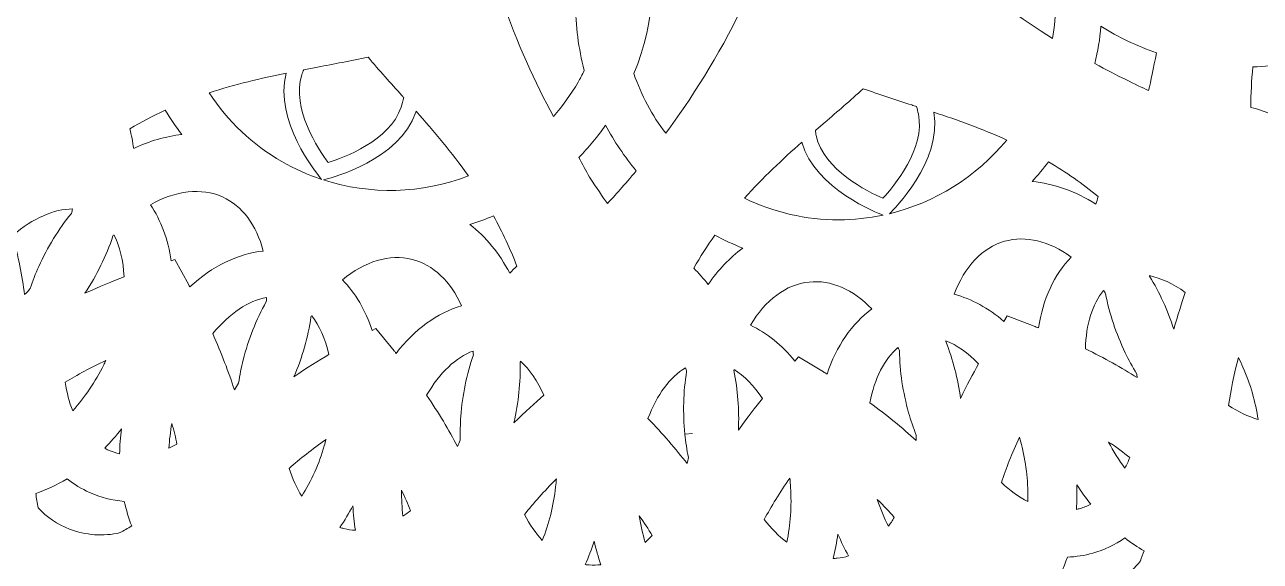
# Model space of a CAD drawing. Header units: millimetres. Extents: x 37 to 1687, y -819 to -120.
# Drawn here: x 949.2 to 1029, y -752.6 to -717.9 of the extents above; entities that cross this region are included whole.
import ezdxf

# ---------------------------------------------------------------- set-up
doc = ezdxf.new("R2010")
doc.units = ezdxf.units.MM
doc.header["$MEASUREMENT"] = 0
doc.layers.add('Layer 1', color=7, linetype='Continuous')

msp = doc.modelspace()

# ---------------------------------------------------------------- linework, layer by layer
at = {"layer": 'Layer 1', "lineweight": 0}
for points, knots in [([(1147.778, -681.491), (1147.618, -681.141), (1146.158, -677.983), (1143.474, -673.841), (1143.823, -669.602), (1144, -665.297), (1144, -661.042), (1144, -654.548), (1143.59, -648.01), (1142.78, -641.609), (1145.204, -637.785), (1146.552, -634.882), (1146.699, -634.559), (1146.699, -634.559), (1148.554, -630.501), (1148.554, -630.501), (1148.554, -630.501), (1145.414, -627.32), (1145.414, -627.32), (1145.147, -627.05), (1142.717, -624.624), (1138.897, -621.725), (1137.079, -614.889), (1134.757, -608.113), (1131.995, -601.584), (1130.506, -598.066), (1128.832, -594.501), (1127.017, -590.986), (1127.878, -586.872), (1128.127, -583.906), (1128.153, -583.576), (1128.153, -583.576), (1128.49, -579.147), (1128.49, -579.147), (1128.49, -579.147), (1124.469, -577.234), (1124.469, -577.234), (1124.347, -577.176), (1121.461, -575.809), (1117.072, -574.395), (1111.823, -566.789), (1105.832, -559.603), (1099.261, -553.032), (1097.713, -551.484), (1096.094, -549.934), (1094.446, -548.422), (1093.827, -544.552), (1093.111, -542.039), (1093.081, -541.934), (1093.081, -541.934), (1091.874, -537.685), (1091.874, -537.685), (1091.874, -537.685), (1087.459, -537.25), (1087.459, -537.25), (1087.087, -537.214), (1085.084, -537.037), (1082.121, -537.037), (1081.588, -537.037), (1081.04, -537.043), (1080.49, -537.055), (1071.239, -530.381), (1061.22, -524.744), (1050.709, -520.298), (1050.107, -520.044), (1049.474, -519.782), (1048.791, -519.504), (1047.088, -516.553), (1045.774, -514.743), (1045.718, -514.666), (1045.718, -514.666), (1043.132, -511.11), (1043.132, -511.11), (1043.132, -511.11), (1038.865, -512.186), (1038.865, -512.186), (1038.766, -512.211), (1036.436, -512.798), (1033.016, -514.069), (1021.067, -510.675), (1008.653, -508.757), (996.113, -508.368), (993.705, -506.368), (991.981, -505.196), (991.79, -505.067), (991.79, -505.067), (988.148, -502.611), (988.148, -502.611), (988.148, -502.611), (984.509, -505.067), (984.509, -505.067), (984.296, -505.21), (982.378, -506.516), (979.767, -508.717), (967.298, -509.639), (955, -512.089), (943.204, -516), (940.161, -514.891), (938.044, -514.343), (937.808, -514.283), (937.808, -514.283), (933.539, -513.207), (933.539, -513.207), (933.539, -513.207), (930.948, -516.771), (930.948, -516.771), (930.788, -516.992), (929.354, -518.997), (927.564, -522.162), (916.617, -527.185), (906.268, -533.518), (896.796, -540.989), (896.37, -540.981), (895.993, -540.977), (895.627, -540.977), (892.494, -540.977), (890.37, -541.183), (890.281, -541.191), (890.281, -541.191), (885.876, -541.626), (885.876, -541.626), (885.876, -541.626), (884.668, -545.872), (884.668, -545.872), (884.633, -545.992), (883.829, -548.831), (883.191, -553.08), (875.082, -561.197), (867.897, -570.207), (861.831, -579.864), (857.688, -581.228), (855.04, -582.49), (854.929, -582.544), (854.929, -582.544), (850.909, -584.456), (850.909, -584.456), (850.909, -584.456), (851.246, -588.884), (851.246, -588.884), (851.257, -589.026), (851.52, -592.381), (852.537, -597.015), (851.78, -598.647), (851.115, -600.143), (850.506, -601.584), (846.882, -610.152), (844.036, -619.082), (842.048, -628.128), (838.488, -630.877), (836.254, -633.111), (836.007, -633.36), (836.007, -633.36), (832.869, -636.538), (832.869, -636.538), (832.869, -636.538), (834.723, -640.596), (834.723, -640.596), (834.884, -640.948), (836.357, -644.124), (839.026, -648.246), (838.677, -652.484), (838.5, -656.788), (838.5, -661.042), (838.5, -667.539), (838.911, -674.077), (839.721, -680.477), (837.293, -684.307), (835.948, -687.204), (835.801, -687.525), (835.801, -687.525), (833.946, -691.584), (833.946, -691.584), (833.946, -691.584), (837.084, -694.761), (837.084, -694.761), (837.349, -695.03), (839.76, -697.444), (843.604, -700.364), (845.423, -707.198), (847.744, -713.972), (850.506, -720.501), (851.994, -724.019), (853.668, -727.584), (855.484, -731.1), (854.585, -735.398), (854.357, -738.382), (854.348, -738.508), (854.348, -738.508), (854.009, -742.938), (854.009, -742.938), (854.009, -742.938), (858.029, -744.85), (858.029, -744.85), (858.15, -744.908), (861.02, -746.271), (865.429, -747.691), (870.677, -755.296), (876.669, -762.482), (883.24, -769.053), (884.785, -770.598), (886.404, -772.148), (888.054, -773.663), (888.653, -777.405), (889.342, -779.878), (889.42, -780.152), (889.42, -780.152), (890.627, -784.4), (890.627, -784.4), (890.627, -784.4), (895.029, -784.834), (895.029, -784.834), (895.251, -784.856), (897.286, -785.049), (900.379, -785.049), (900.911, -785.049), (901.458, -785.043), (902.011, -785.03), (911.262, -791.704), (921.28, -797.341), (931.791, -801.787), (932.385, -802.038), (933.017, -802.299), (933.71, -802.58), (935.346, -805.417), (936.638, -807.219), (936.782, -807.419), (936.782, -807.419), (939.368, -810.975), (939.368, -810.975), (939.368, -810.975), (943.636, -809.899), (943.636, -809.899), (943.736, -809.874), (946.079, -809.281), (949.484, -808.016), (961.432, -811.409), (973.846, -813.327), (986.388, -813.717), (988.795, -815.716), (990.52, -816.889), (990.712, -817.018), (990.712, -817.018), (994.352, -819.472), (994.352, -819.472), (994.352, -819.472), (997.992, -817.019), (997.992, -817.019), (998.206, -816.875), (1000.128, -815.565), (1002.735, -813.367), (1015.201, -812.446), (1027.499, -809.996), (1039.297, -806.085), (1042.443, -807.231), (1044.601, -807.779), (1044.692, -807.802), (1044.692, -807.802), (1048.962, -808.878), (1048.962, -808.878), (1048.962, -808.878), (1051.548, -805.321), (1051.548, -805.321), (1051.612, -805.234), (1053.106, -803.169), (1054.942, -799.921), (1065.887, -794.898), (1076.235, -788.566), (1085.705, -781.096), (1086.124, -781.104), (1086.505, -781.108), (1086.873, -781.108), (1090.03, -781.108), (1092.132, -780.903), (1092.22, -780.894), (1092.22, -780.894), (1096.624, -780.459), (1096.624, -780.459), (1096.624, -780.459), (1097.832, -776.212), (1097.832, -776.212), (1097.866, -776.092), (1098.67, -773.247), (1099.308, -769.006), (1107.418, -760.889), (1114.605, -751.878), (1120.671, -742.219), (1124.662, -740.904), (1127.282, -739.679), (1127.572, -739.541), (1127.572, -739.541), (1131.592, -737.628), (1131.592, -737.628), (1131.592, -737.628), (1131.255, -733.2), (1131.255, -733.2), (1131.244, -733.057), (1130.972, -729.663), (1129.964, -725.069), (1130.719, -723.441), (1131.384, -721.945), (1131.995, -720.501), (1135.619, -711.933), (1138.464, -703.004), (1140.452, -693.959), (1144.026, -691.199), (1146.249, -688.972), (1146.493, -688.725), (1146.493, -688.725), (1149.631, -685.547), (1149.631, -685.547), (1149.631, -685.547), (1147.778, -681.491), (1147.778, -681.491)], [0, 0, 0, 0, 1, 1, 1, 2, 2, 2, 3, 3, 3, 4, 4, 4, 5, 5, 5, 6, 6, 6, 7, 7, 7, 8, 8, 8, 9, 9, 9, 10, 10, 10, 11, 11, 11, 12, 12, 12, 13, 13, 13, 14, 14, 14, 15, 15, 15, 16, 16, 16, 17, 17, 17, 18, 18, 18, 19, 19, 19, 20, 20, 20, 21, 21, 21, 22, 22, 22, 23, 23, 23, 24, 24, 24, 25, 25, 25, 26, 26, 26, 27, 27, 27, 28, 28, 28, 29, 29, 29, 30, 30, 30, 31, 31, 31, 32, 32, 32, 33, 33, 33, 34, 34, 34, 35, 35, 35, 36, 36, 36, 37, 37, 37, 38, 38, 38, 39, 39, 39, 40, 40, 40, 41, 41, 41, 42, 42, 42, 43, 43, 43, 44, 44, 44, 45, 45, 45, 46, 46, 46, 47, 47, 47, 48, 48, 48, 49, 49, 49, 50, 50, 50, 51, 51, 51, 52, 52, 52, 53, 53, 53, 54, 54, 54, 55, 55, 55, 56, 56, 56, 57, 57, 57, 58, 58, 58, 59, 59, 59, 60, 60, 60, 61, 61, 61, 62, 62, 62, 63, 63, 63, 64, 64, 64, 65, 65, 65, 66, 66, 66, 67, 67, 67, 68, 68, 68, 69, 69, 69, 70, 70, 70, 71, 71, 71, 72, 72, 72, 73, 73, 73, 74, 74, 74, 75, 75, 75, 76, 76, 76, 77, 77, 77, 78, 78, 78, 79, 79, 79, 80, 80, 80, 81, 81, 81, 82, 82, 82, 83, 83, 83, 84, 84, 84, 85, 85, 85, 86, 86, 86, 87, 87, 87, 88, 88, 88, 89, 89, 89, 90, 90, 90, 91, 91, 91, 92, 92, 92, 93, 93, 93, 94, 94, 94, 95, 95, 95, 96, 96, 96, 97, 97, 97, 98, 98, 98, 99, 99, 99, 100, 100, 100, 101, 101, 101, 102, 102, 102, 103, 103, 103, 104, 104, 104, 104]), ([(1015.603, -718.819), (1013.624, -717.576), (1011.428, -716.019), (1009.267, -714.132), (1010.215, -712.502), (1011.003, -710.764), (1011.638, -708.887), (1012.005, -710.026), (1012.491, -711.123), (1013.092, -712.163), (1013.826, -713.435), (1014.726, -714.609), (1015.768, -715.655), (1015.788, -715.975), (1015.798, -716.252), (1015.798, -716.514), (1015.798, -717.286), (1015.73, -718.057), (1015.603, -718.819)], [0, 0, 0, 0, 1, 1, 1, 2, 2, 2, 3, 3, 3, 4, 4, 4, 5, 5, 5, 6, 6, 6, 6]), ([(990.604, -724.936), (989.717, -723.764), (989.024, -722.473), (988.544, -721.083), (989.942, -717.676), (990.19, -713.854), (989.243, -710.276), (991.171, -712.921), (993.225, -715.05), (995.541, -716.791), (994.009, -719.987), (992.216, -722.757), (990.604, -724.936)], [0, 0, 0, 0, 1, 1, 1, 2, 2, 2, 3, 3, 3, 4, 4, 4, 4]), ([(985.277, -712.408), (984.943, -713.746), (984.774, -715.121), (984.774, -716.514), (984.774, -717.982), (984.967, -719.448), (985.346, -720.875), (985.205, -721.159), (985.076, -721.404), (984.943, -721.634), (984.488, -722.422), (983.954, -723.165), (983.353, -723.851), (982.194, -721.699), (980.984, -719.102), (979.996, -716.204), (981.854, -715.17), (983.605, -713.914), (985.277, -712.408)], [0, 0, 0, 0, 1, 1, 1, 2, 2, 2, 3, 3, 3, 4, 4, 4, 5, 5, 5, 6, 6, 6, 6]), ([(1018.335, -720.428), (1018.521, -719.638), (1018.655, -718.835), (1018.727, -718.024), (1019.848, -718.732), (1021.049, -719.299), (1022.308, -719.73), (1022.126, -720.745), (1021.946, -721.575), (1021.806, -722.169), (1021.015, -721.814), (1019.801, -721.235), (1018.335, -720.428)], [0, 0, 0, 0, 1, 1, 1, 2, 2, 2, 3, 3, 3, 4, 4, 4, 4]), ([(967.099, -721.156), (967.135, -721.045), (967.177, -720.938), (967.218, -720.83), (967.518, -720.773), (967.817, -720.717), (968.114, -720.661), (969.169, -720.462), (970.257, -720.257), (971.37, -720.015), (972.104, -720.877), (972.84, -721.695), (973.56, -722.495), (973.6, -722.539), (973.639, -722.583), (973.679, -722.627), (973.631, -722.835), (973.576, -723.043), (973.508, -723.253), (972.803, -725.408), (969.777, -726.516), (968.791, -726.825), (968.179, -725.994), (966.394, -723.311), (967.099, -721.156)], [0, 0, 0, 0, 1, 1, 1, 2, 2, 2, 3, 3, 3, 4, 4, 4, 5, 5, 5, 6, 6, 6, 7, 7, 7, 8, 8, 8, 8]), ([(1028.408, -723.265), (1028.408, -722.389), (1028.452, -721.527), (1028.541, -720.649), (1029.27, -720.619), (1029.998, -720.542), (1030.717, -720.418), (1030.256, -721.421), (1029.971, -722.549), (1029.877, -723.75), (1029.39, -723.549), (1028.899, -723.387), (1028.408, -723.265)], [0, 0, 0, 0, 1, 1, 1, 2, 2, 2, 3, 3, 3, 4, 4, 4, 4]), ([(961.105, -722.324), (962.794, -721.764), (964.457, -721.38), (966.089, -721.052), (965.267, -724.1), (968.094, -727.57), (968.218, -727.719), (968.218, -727.719), (968.375, -727.91), (968.375, -727.91), (967.487, -727.616), (966.624, -727.237), (965.802, -726.763), (963.913, -725.672), (962.3, -724.145), (961.105, -722.324)], [0, 0, 0, 0, 1, 1, 1, 2, 2, 2, 3, 3, 3, 4, 4, 4, 5, 5, 5, 5]), ([(1000.881, -724.234), (1001.693, -723.537), (1002.529, -722.818), (1003.369, -722.054), (1004.438, -722.435), (1005.488, -722.776), (1006.505, -723.107), (1006.606, -723.14), (1006.708, -723.173), (1006.809, -723.206), (1006.853, -723.362), (1006.893, -723.521), (1006.927, -723.683), (1007.394, -725.902), (1005.328, -728.374), (1004.629, -729.135), (1003.683, -728.721), (1000.795, -727.29), (1000.328, -725.071), (1000.306, -724.966), (1000.29, -724.862), (1000.273, -724.757), (1000.476, -724.582), (1000.679, -724.407), (1000.881, -724.234)], [0, 0, 0, 0, 1, 1, 1, 2, 2, 2, 3, 3, 3, 4, 4, 4, 5, 5, 5, 6, 6, 6, 7, 7, 7, 8, 8, 8, 8]), ([(958.267, -723.443), (958.594, -723.984), (958.951, -724.507), (959.336, -725.007), (958.301, -725.128), (957.25, -725.437), (956.231, -725.922), (956.172, -725.482), (956.088, -725.053), (955.979, -724.637), (956.721, -724.201), (957.475, -723.808), (958.267, -723.443)], [0, 0, 0, 0, 1, 1, 1, 2, 2, 2, 3, 3, 3, 4, 4, 4, 4]), ([(968.484, -727.947), (968.484, -727.947), (968.726, -727.885), (968.726, -727.885), (968.918, -727.837), (973.445, -726.66), (974.458, -723.564), (974.464, -723.547), (974.467, -723.53), (974.473, -723.514), (975.629, -724.813), (976.789, -726.169), (977.858, -727.689), (974.841, -728.85), (971.517, -728.923), (968.484, -727.947)], [0, 0, 0, 0, 1, 1, 1, 2, 2, 2, 3, 3, 3, 4, 4, 4, 5, 5, 5, 5]), ([(1005.059, -730.128), (1005.059, -730.128), (1005.102, -730.086), (1005.102, -730.086), (1005.243, -729.949), (1008.508, -726.729), (1007.922, -723.571), (1009.47, -724.086), (1011.047, -724.647), (1012.635, -725.37), (1010.687, -727.75), (1008.004, -729.411), (1005.059, -730.128)], [0, 0, 0, 0, 1, 1, 1, 2, 2, 2, 3, 3, 3, 4, 4, 4, 4]), ([(986.842, -729.465), (986.536, -729.041), (986.137, -728.468), (985.68, -727.77), (985.458, -727.344), (985.23, -726.921), (984.986, -726.502), (985.619, -725.853), (986.201, -725.151), (986.724, -724.407), (987.277, -725.461), (987.942, -726.446), (988.7, -727.36), (987.947, -728.263), (987.302, -728.976), (986.842, -729.465)], [0, 0, 0, 0, 1, 1, 1, 2, 2, 2, 3, 3, 3, 4, 4, 4, 5, 5, 5, 5]), ([(995.688, -729.127), (996.883, -727.79), (998.145, -726.62), (999.408, -725.51), (1000.236, -728.545), (1004.398, -730.128), (1004.579, -730.196), (1004.579, -730.196), (1004.646, -730.221), (1004.646, -730.221), (1003.712, -730.418), (1002.754, -730.525), (1001.786, -730.525), (999.675, -730.525), (997.58, -730.043), (995.688, -729.127)], [0, 0, 0, 0, 1, 1, 1, 2, 2, 2, 3, 3, 3, 4, 4, 4, 5, 5, 5, 5]), ([(1018.404, -729.521), (1017.077, -728.677), (1015.675, -728.179), (1014.27, -728.052), (1014.647, -727.644), (1015.005, -727.217), (1015.341, -726.775), (1016.47, -727.444), (1017.526, -728.181), (1018.548, -729.016), (1018.497, -729.182), (1018.449, -729.35), (1018.404, -729.521)], [0, 0, 0, 0, 1, 1, 1, 2, 2, 2, 3, 3, 3, 4, 4, 4, 4]), ([(959.861, -734.861), (959.829, -734.802), (959.803, -734.756), (959.785, -734.722), (959.785, -734.722), (958.881, -733.091), (958.881, -733.091), (958.881, -733.091), (958.65, -733.168), (958.65, -733.168), (958.455, -731.789), (957.999, -730.559), (957.311, -729.555), (958.938, -728.625), (960.611, -728.437), (961.964, -729.045), (963.249, -729.623), (964.171, -730.852), (964.596, -732.539), (962.953, -732.711), (961.307, -733.518), (959.861, -734.861)], [0, 0, 0, 0, 1, 1, 1, 2, 2, 2, 3, 3, 3, 4, 4, 4, 5, 5, 5, 6, 6, 6, 7, 7, 7, 7]), ([(949.186, -735.356), (949.022, -734.155), (948.768, -732.872), (948.429, -731.526), (949.729, -730.42), (951.093, -729.818), (952.278, -729.818), (952.278, -729.818), (952.284, -729.818), (952.284, -729.818), (952.259, -729.914), (952.234, -730.01), (952.206, -730.105), (951.37, -731.135), (950.661, -732.29), (950.099, -733.539), (949.894, -733.995), (949.706, -734.475), (949.539, -734.967), (949.424, -735.099), (949.306, -735.229), (949.186, -735.356)], [0, 0, 0, 0, 1, 1, 1, 2, 2, 2, 3, 3, 3, 4, 4, 4, 5, 5, 5, 6, 6, 6, 7, 7, 7, 7]), ([(977.952, -730.83), (978.468, -730.667), (978.976, -730.479), (979.473, -730.268), (980.059, -731.327), (980.558, -732.397), (980.99, -733.519), (980.831, -733.662), (980.675, -733.811), (980.523, -733.965), (979.857, -732.689), (978.984, -731.627), (977.952, -730.83)], [0, 0, 0, 0, 1, 1, 1, 2, 2, 2, 3, 3, 3, 4, 4, 4, 4]), ([(953.077, -735.267), (953.854, -734.099), (954.464, -732.854), (954.891, -731.563), (954.911, -731.541), (954.931, -731.518), (954.951, -731.496), (955.338, -732.225), (955.566, -733.162), (955.607, -734.215), (954.907, -734.48), (954.03, -734.834), (953.077, -735.267)], [0, 0, 0, 0, 1, 1, 1, 2, 2, 2, 3, 3, 3, 4, 4, 4, 4]), ([(993.779, -731.515), (994.365, -731.829), (994.969, -732.109), (995.585, -732.351), (994.746, -732.974), (993.988, -733.769), (993.346, -734.701), (993.054, -734.322), (992.743, -733.968), (992.414, -733.644), (992.833, -732.914), (993.283, -732.212), (993.779, -731.515)], [0, 0, 0, 0, 1, 1, 1, 2, 2, 2, 3, 3, 3, 4, 4, 4, 4]), ([(1014.692, -737.507), (1014.58, -737.462), (1014.485, -737.426), (1014.411, -737.397), (1014.411, -737.397), (1012.67, -736.729), (1012.67, -736.729), (1012.67, -736.729), (1012.452, -737.082), (1012.452, -737.082), (1012.452, -737.082), (1012.452, -737.082), (1012.452, -737.082), (1011.455, -736.229), (1010.365, -735.632), (1009.25, -735.329), (1009.896, -733.552), (1011.061, -732.319), (1012.5, -731.912), (1013.87, -731.525), (1015.382, -731.886), (1016.805, -732.929), (1015.704, -734.063), (1014.97, -735.653), (1014.692, -737.507)], [0, 0, 0, 0, 1, 1, 1, 2, 2, 2, 3, 3, 3, 4, 4, 4, 5, 5, 5, 6, 6, 6, 7, 7, 7, 8, 8, 8, 8]), ([(973.188, -739.15), (973.136, -739.085), (973.091, -739.029), (973.054, -738.984), (973.054, -738.984), (971.881, -737.534), (971.881, -737.534), (971.881, -737.534), (971.646, -737.661), (971.646, -737.661), (971.213, -736.364), (970.555, -735.253), (969.715, -734.399), (971.157, -733.197), (972.774, -732.719), (974.214, -733.084), (975.584, -733.431), (976.707, -734.486), (977.418, -736.081), (975.844, -736.532), (974.374, -737.598), (973.188, -739.15)], [0, 0, 0, 0, 1, 1, 1, 2, 2, 2, 3, 3, 3, 4, 4, 4, 5, 5, 5, 6, 6, 6, 7, 7, 7, 7]), ([(996.084, -737.33), (997.029, -735.698), (998.388, -734.69), (999.872, -734.54), (1001.285, -734.397), (1002.708, -735.011), (1003.926, -736.28), (1002.63, -737.219), (1001.625, -738.682), (1001.033, -740.491), (1000.936, -740.431), (1000.854, -740.381), (1000.789, -740.342), (1000.789, -740.342), (999.19, -739.381), (999.19, -739.381), (999.19, -739.381), (998.955, -739.645), (998.955, -739.645), (998.117, -738.617), (997.139, -737.829), (996.084, -737.33)], [0, 0, 0, 0, 1, 1, 1, 2, 2, 2, 3, 3, 3, 4, 4, 4, 5, 5, 5, 6, 6, 6, 7, 7, 7, 7]), ([(1024.169, -735.213), (1023.945, -735.866), (1023.683, -736.682), (1023.428, -737.594), (1023.041, -736.376), (1022.516, -735.227), (1021.863, -734.169), (1021.861, -734.156), (1021.859, -734.142), (1021.857, -734.128), (1022.603, -734.279), (1023.389, -734.647), (1024.169, -735.213)], [0, 0, 0, 0, 1, 1, 1, 2, 2, 2, 3, 3, 3, 4, 4, 4, 4]), ([(1017.722, -738.852), (1017.759, -737.274), (1018.176, -735.946), (1018.894, -735.094), (1018.935, -735.153), (1018.976, -735.213), (1019.018, -735.273), (1019.268, -736.581), (1019.698, -737.872), (1020.296, -739.111), (1020.513, -739.559), (1020.76, -740.012), (1021.03, -740.457), (1021.043, -740.541), (1021.056, -740.625), (1021.068, -740.71), (1020.063, -740.073), (1018.943, -739.45), (1017.722, -738.852)], [0, 0, 0, 0, 1, 1, 1, 2, 2, 2, 3, 3, 3, 4, 4, 4, 5, 5, 5, 6, 6, 6, 6]), ([(964.821, -735.539), (964.814, -735.628), (964.806, -735.719), (964.797, -735.809), (964.147, -736.972), (963.647, -738.237), (963.31, -739.57), (963.187, -740.054), (963.085, -740.559), (963.006, -741.073), (962.919, -741.219), (962.829, -741.362), (962.736, -741.502), (962.368, -740.354), (961.899, -739.138), (961.336, -737.87), (962.423, -736.564), (963.658, -735.742), (964.821, -735.539)], [0, 0, 0, 0, 1, 1, 1, 2, 2, 2, 3, 3, 3, 4, 4, 4, 5, 5, 5, 6, 6, 6, 6]), ([(966.585, -740.656), (967.125, -739.401), (967.495, -738.103), (967.686, -736.792), (967.701, -736.768), (967.716, -736.744), (967.731, -736.72), (968.229, -737.356), (968.612, -738.216), (968.839, -739.216), (968.21, -739.591), (967.428, -740.08), (966.585, -740.656)], [0, 0, 0, 0, 1, 1, 1, 2, 2, 2, 3, 3, 3, 4, 4, 4, 4]), ([(1008.702, -738.333), (1009.418, -738.614), (1010.135, -739.121), (1010.811, -739.825), (1010.473, -740.435), (1010.067, -741.202), (1009.652, -742.065), (1009.483, -740.787), (1009.164, -739.552), (1008.7, -738.388), (1008.701, -738.37), (1008.702, -738.352), (1008.702, -738.333)], [0, 0, 0, 0, 1, 1, 1, 2, 2, 2, 3, 3, 3, 4, 4, 4, 4]), ([(978.157, -738.997), (978.165, -739.082), (978.172, -739.167), (978.178, -739.253), (977.741, -740.512), (977.468, -741.845), (977.367, -743.215), (977.33, -743.713), (977.318, -744.229), (977.329, -744.749), (977.274, -744.89), (977.217, -745.031), (977.158, -745.171), (976.599, -744.104), (975.93, -742.99), (975.16, -741.847), (975.998, -740.401), (977.06, -739.395), (978.157, -738.997)], [0, 0, 0, 0, 1, 1, 1, 2, 2, 2, 3, 3, 3, 4, 4, 4, 5, 5, 5, 6, 6, 6, 6]), ([(1003.792, -742.345), (1004.096, -740.762), (1004.742, -739.5), (1005.611, -738.772), (1005.643, -738.841), (1005.675, -738.911), (1005.707, -738.981), (1005.726, -740.313), (1005.926, -741.659), (1006.3, -742.982), (1006.436, -743.463), (1006.6, -743.951), (1006.789, -744.436), (1006.787, -744.546), (1006.783, -744.657), (1006.778, -744.768), (1005.896, -743.962), (1004.896, -743.151), (1003.792, -742.345)], [0, 0, 0, 0, 1, 1, 1, 2, 2, 2, 3, 3, 3, 4, 4, 4, 5, 5, 5, 6, 6, 6, 6]), ([(954.294, -739.893), (953.757, -740.979), (953.074, -741.99), (952.296, -742.851), (952.066, -742.295), (951.904, -741.678), (951.813, -741.008), (952.578, -740.54), (953.465, -740.065), (954.43, -739.608), (954.386, -739.704), (954.34, -739.799), (954.294, -739.893)], [0, 0, 0, 0, 1, 1, 1, 2, 2, 2, 3, 3, 3, 4, 4, 4, 4]), ([(981.194, -739.72), (981.203, -739.696), (981.213, -739.673), (981.222, -739.649), (981.813, -740.177), (982.332, -740.937), (982.727, -741.858), (982.184, -742.328), (981.515, -742.93), (980.802, -743.626), (981.101, -742.326), (981.232, -741.014), (981.194, -739.72)], [0, 0, 0, 0, 1, 1, 1, 2, 2, 2, 3, 3, 3, 4, 4, 4, 4]), ([(1028.876, -743.426), (1028.241, -743.229), (1027.596, -742.919), (1026.973, -742.511), (1027.102, -741.575), (1027.317, -740.524), (1027.606, -739.415), (1027.709, -739.62), (1027.807, -739.828), (1027.898, -740.037), (1028.38, -741.133), (1028.714, -742.293), (1028.876, -743.426)], [0, 0, 0, 0, 1, 1, 1, 2, 2, 2, 3, 3, 3, 4, 4, 4, 4]), ([(992.073, -745.881), (992.047, -746.011), (992.019, -746.142), (991.99, -746.272), (991.257, -745.321), (990.409, -744.344), (989.457, -743.356), (990.031, -741.816), (990.895, -740.661), (991.893, -740.086), (991.914, -740.164), (991.934, -740.242), (991.954, -740.322), (991.742, -741.637), (991.705, -742.997), (991.843, -744.364), (991.843, -744.364), (992.341, -744.314), (992.341, -744.314), (992.341, -744.314), (991.843, -744.365), (991.843, -744.365), (991.894, -744.861), (991.971, -745.37), (992.073, -745.881)], [0, 0, 0, 0, 1, 1, 1, 2, 2, 2, 3, 3, 3, 4, 4, 4, 5, 5, 5, 6, 6, 6, 7, 7, 7, 8, 8, 8, 8]), ([(995.006, -740.257), (995.01, -740.235), (995.014, -740.213), (995.019, -740.192), (995.685, -740.599), (996.31, -741.234), (996.858, -742.062), (996.413, -742.61), (995.871, -743.306), (995.301, -744.098), (995.362, -742.791), (995.263, -741.501), (995.006, -740.257)], [0, 0, 0, 0, 1, 1, 1, 2, 2, 2, 3, 3, 3, 4, 4, 4, 4]), ([(958.507, -745.267), (958.537, -744.737), (958.601, -744.204), (958.698, -743.672), (958.835, -744.15), (958.945, -744.599), (959.027, -745.017), (958.854, -745.109), (958.68, -745.192), (958.507, -745.267)], [0, 0, 0, 0, 1, 1, 1, 2, 2, 2, 3, 3, 3, 3]), ([(955.437, -744.029), (955.37, -744.568), (955.332, -745.105), (955.324, -745.638), (955.076, -745.58), (954.838, -745.5), (954.611, -745.398), (954.526, -745.36), (954.443, -745.319), (954.361, -745.275), (954.739, -744.884), (955.098, -744.469), (955.437, -744.029)], [0, 0, 0, 0, 1, 1, 1, 2, 2, 2, 3, 3, 3, 4, 4, 4, 4]), ([(968.66, -744.703), (968.625, -744.841), (968.587, -744.977), (968.548, -745.113), (968.208, -746.276), (967.71, -747.39), (967.094, -748.372), (966.757, -747.847), (966.482, -747.246), (966.272, -746.578), (966.957, -745.971), (967.767, -745.335), (968.66, -744.703)], [0, 0, 0, 0, 1, 1, 1, 2, 2, 2, 3, 3, 3, 4, 4, 4, 4]), ([(1012.292, -747.497), (1012.584, -746.599), (1012.979, -745.607), (1013.455, -744.571), (1013.517, -744.78), (1013.573, -744.99), (1013.625, -745.201), (1013.91, -746.368), (1014.036, -747.572), (1013.998, -748.721), (1013.41, -748.419), (1012.831, -748.004), (1012.292, -747.497)], [0, 0, 0, 0, 1, 1, 1, 2, 2, 2, 3, 3, 3, 4, 4, 4, 4]), ([(1020.58, -745.881), (1020.489, -746.12), (1020.387, -746.35), (1020.276, -746.569), (1019.883, -746.039), (1019.528, -745.472), (1019.214, -744.873), (1019.729, -745.216), (1020.185, -745.553), (1020.58, -745.881)], [0, 0, 0, 0, 1, 1, 1, 2, 2, 2, 3, 3, 3, 3]), ([(950.051, -749.122), (950.006, -748.816), (949.955, -748.507), (949.9, -748.198), (950.581, -747.975), (951.261, -747.656), (951.929, -747.247), (952.381, -747.605), (952.867, -747.903), (953.381, -748.134), (954.086, -748.451), (954.839, -748.645), (955.624, -748.713), (955.749, -749.27), (955.91, -749.8), (956.105, -750.297), (955.843, -750.444), (955.596, -750.587), (955.36, -750.728), (954.264, -750.984), (953.131, -750.903), (952.079, -750.492), (951.313, -750.193), (950.615, -749.721), (950.051, -749.122)], [0, 0, 0, 0, 1, 1, 1, 2, 2, 2, 3, 3, 3, 4, 4, 4, 5, 5, 5, 6, 6, 6, 7, 7, 7, 8, 8, 8, 8]), ([(983.538, -747.261), (983.526, -747.434), (983.51, -747.606), (983.491, -747.778), (983.359, -748.979), (983.064, -750.16), (982.629, -751.232), (982.196, -750.761), (981.806, -750.195), (981.48, -749.56), (982.057, -748.832), (982.755, -748.052), (983.538, -747.261)], [0, 0, 0, 0, 1, 1, 1, 2, 2, 2, 3, 3, 3, 4, 4, 4, 4]), ([(998.424, -751.35), (997.905, -750.955), (997.413, -750.453), (996.975, -749.87), (997.418, -749.043), (997.976, -748.143), (998.619, -747.215), (998.641, -747.412), (998.658, -747.61), (998.671, -747.807), (998.749, -749.01), (998.664, -750.221), (998.424, -751.35)], [0, 0, 0, 0, 1, 1, 1, 2, 2, 2, 3, 3, 3, 4, 4, 4, 4]), ([(1017.159, -747.634), (1017.444, -748.074), (1017.749, -748.496), (1018.071, -748.896), (1017.847, -749.009), (1017.615, -749.099), (1017.379, -749.166), (1017.299, -749.189), (1017.219, -749.209), (1017.139, -749.226), (1017.175, -748.701), (1017.181, -748.17), (1017.159, -747.634)], [0, 0, 0, 0, 1, 1, 1, 2, 2, 2, 3, 3, 3, 4, 4, 4, 4]), ([(974.116, -749.308), (973.955, -749.434), (973.792, -749.551), (973.628, -749.659), (973.563, -749.112), (973.535, -748.556), (973.542, -747.994), (973.768, -748.458), (973.959, -748.897), (974.116, -749.308)], [0, 0, 0, 0, 1, 1, 1, 2, 2, 2, 3, 3, 3, 3]), ([(1005.374, -749.747), (1005.251, -749.948), (1005.123, -750.139), (1004.988, -750.319), (1004.712, -749.768), (1004.474, -749.191), (1004.276, -748.591), (1004.693, -748.992), (1005.059, -749.378), (1005.374, -749.747)], [0, 0, 0, 0, 1, 1, 1, 2, 2, 2, 3, 3, 3, 3]), ([(970.557, -750.578), (970.303, -750.564), (970.054, -750.526), (969.812, -750.465), (969.725, -750.443), (969.64, -750.418), (969.555, -750.391), (969.857, -749.944), (970.136, -749.475), (970.392, -748.987), (970.419, -749.525), (970.474, -750.057), (970.557, -750.578)], [0, 0, 0, 0, 1, 1, 1, 2, 2, 2, 3, 3, 3, 4, 4, 4, 4]), ([(989.28, -751.36), (989.114, -750.804), (988.985, -750.232), (988.894, -749.647), (989.213, -750.086), (989.491, -750.505), (989.725, -750.901), (989.58, -751.063), (989.432, -751.216), (989.28, -751.36)], [0, 0, 0, 0, 1, 1, 1, 2, 2, 2, 3, 3, 3, 3]), ([(1002.415, -752.231), (1002.172, -752.304), (1001.927, -752.353), (1001.68, -752.378), (1001.597, -752.387), (1001.513, -752.393), (1001.429, -752.396), (1001.557, -751.881), (1001.657, -751.354), (1001.729, -750.817), (1001.935, -751.305), (1002.164, -751.777), (1002.415, -752.231)], [0, 0, 0, 0, 1, 1, 1, 2, 2, 2, 3, 3, 3, 4, 4, 4, 4]), ([(1016.083, -754.666), (1015.938, -754.538), (1015.794, -754.414), (1015.653, -754.294), (1016.014, -753.695), (1016.317, -753.029), (1016.555, -752.305), (1017.117, -752.287), (1017.667, -752.202), (1018.195, -752.053), (1018.931, -751.845), (1019.627, -751.514), (1020.268, -751.066), (1020.675, -751.381), (1021.091, -751.659), (1021.511, -751.899), (1021.429, -752.116), (1021.349, -752.332), (1021.273, -752.551), (1020.601, -753.427), (1019.694, -754.077), (1018.645, -754.431), (1017.825, -754.707), (1016.942, -754.788), (1016.083, -754.666)], [0, 0, 0, 0, 1, 1, 1, 2, 2, 2, 3, 3, 3, 4, 4, 4, 5, 5, 5, 6, 6, 6, 7, 7, 7, 8, 8, 8, 8]), ([(985.406, -752.789), (985.623, -752.299), (985.815, -751.794), (985.98, -751.273), (986.1, -751.794), (986.245, -752.303), (986.415, -752.798), (986.162, -752.828), (985.91, -752.834), (985.663, -752.816), (985.576, -752.809), (985.491, -752.8), (985.406, -752.789)], [0, 0, 0, 0, 1, 1, 1, 2, 2, 2, 3, 3, 3, 4, 4, 4, 4])]:
    msp.add_open_spline(points, degree=3, knots=knots, dxfattribs=at)

doc.saveas('drawing.dxf')
